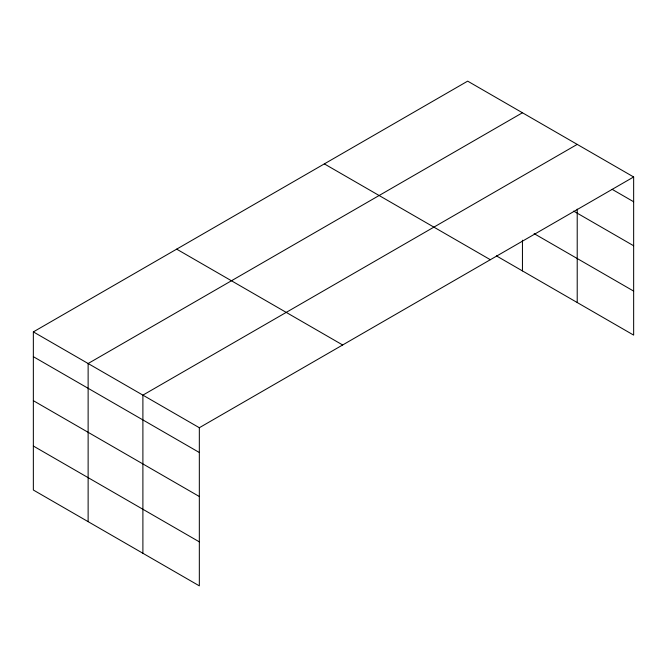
<?xml version="1.0" encoding="UTF-8"?>
<svg xmlns="http://www.w3.org/2000/svg" width="667" height="667" viewBox="0 0 667 667"><rect width="100%" height="100%" fill="white"/><g stroke="black" fill="none" stroke-linecap="round" stroke-linejoin="round"><path stroke-width="1" d="M633.65 176.972L467.667 81.141L33.35 331.891L33.35 490.028L199.333 585.859L199.333 427.722L633.65 176.972L633.65 335.109L496.398 255.87M522.444 112.765L88.127 363.515L88.127 521.652M577.213 144.389L142.896 395.139L142.896 553.277M612.148 189.345L633.65 201.759M573.628 211.105L633.65 245.764M534.117 233.633L633.65 291.104M324.345 163.89L490.328 259.713M176.672 249.141L342.655 344.972M33.35 331.891L199.333 427.722M33.35 356.678L199.333 452.509M33.35 400.684L199.333 496.515M33.35 446.023L199.333 541.854M577.213 209.088L577.213 302.526M522.444 240.203L522.444 270.902"/></g></svg>
